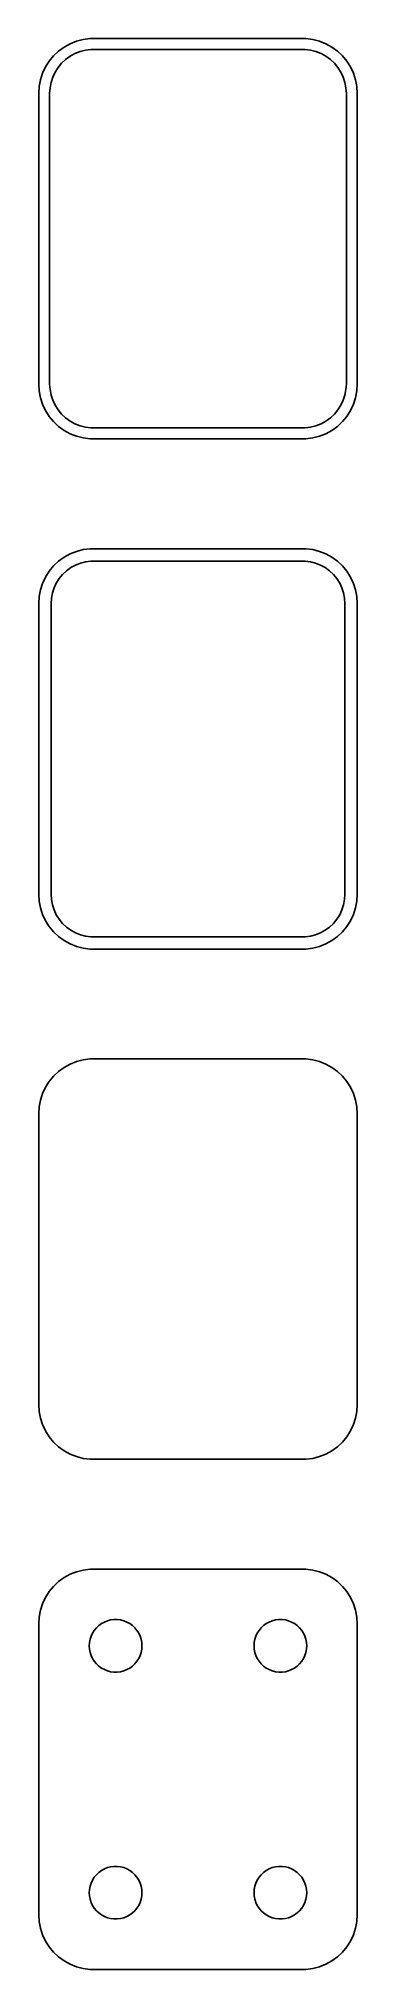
# Model space of a CAD drawing. Header units: metres. Extents: x -14 to 14, y 121 to 297.
import ezdxf

# ---------------------------------------------------------------- set-up
doc = ezdxf.new("R2010")
doc.units = ezdxf.units.M

msp = doc.modelspace()

# ---------------------------------------------------------------- linework, layer by layer
for p, q in [((-13.1448, 295.673), (-13.5451, 295.189)), ((-12.6871, 296.103), (-13.1448, 295.673)), ((-12.1791, 296.472), (-12.6871, 296.103)), ((-11.6289, 296.774), (-12.1791, 296.472)), ((-11.6433, 295.627), (-11.2031, 295.869)), ((-11.0451, 297.005), (-11.6289, 296.774)), ((-11.2031, 295.869), (-10.7361, 296.054)), ((-10.4369, 297.161), (-11.0451, 297.005)), ((-10.7361, 296.054), (-10.2495, 296.179)), ((-9.81395, 297.24), (-10.4369, 297.161)), ((-10.2495, 296.179), (-9.75116, 296.242)), ((9.81395, 297.24), (-9.81395, 297.24)), ((-9.75116, 296.242), (9.75116, 296.242)), ((9.75116, 296.242), (10.2495, 296.179)), ((10.4369, 297.161), (9.81395, 297.24)), ((10.2495, 296.179), (10.7361, 296.054)), ((11.0451, 297.005), (10.4369, 297.161)), ((10.7361, 296.054), (11.2031, 295.869)), ((11.6289, 296.774), (11.0451, 297.005)), ((11.2031, 295.869), (11.6433, 295.627)), ((12.1791, 296.472), (11.6289, 296.774)), ((12.6871, 296.103), (12.1791, 296.472)), ((13.1448, 295.673), (12.6871, 296.103)), ((13.5451, 295.189), (13.1448, 295.673)), ((-14.1489, 294.091), (-14.3429, 293.493)), ((-13.8815, 294.659), (-14.1489, 294.091)), ((-13.5451, 295.189), (-13.8815, 294.659)), ((-13.2191, 293.722), (-13.0052, 294.177)), ((-13.0052, 294.177), (-12.7361, 294.601)), ((-12.7361, 294.601), (-12.4159, 294.988)), ((-12.4159, 294.988), (-12.0497, 295.332)), ((-12.0497, 295.332), (-11.6433, 295.627)), ((11.6433, 295.627), (12.0497, 295.332)), ((12.0497, 295.332), (12.4159, 294.988)), ((12.4159, 294.988), (12.7361, 294.601)), ((12.7361, 294.601), (13.0052, 294.177)), ((13.0052, 294.177), (13.2191, 293.722)), ((13.8815, 294.659), (13.5451, 295.189)), ((14.1489, 294.091), (13.8815, 294.659)), ((14.3429, 293.493), (14.1489, 294.091)), ((-14.4606, 292.877), (-14.5, 292.25)), ((-14.5, 292.25), (-14.5, 265.75)), ((-14.3429, 293.493), (-14.4606, 292.877)), ((-13.5, 292.25), (-13.4684, 292.751)), ((-13.5, 265.75), (-13.5, 292.25)), ((-13.4684, 292.751), (-13.3743, 293.245)), ((-13.3743, 293.245), (-13.2191, 293.722)), ((13.2191, 293.722), (13.3743, 293.245)), ((13.3743, 293.245), (13.4684, 292.751)), ((13.4684, 292.751), (13.5, 292.25)), ((13.5, 292.25), (13.5, 265.75)), ((14.4606, 292.877), (14.3429, 293.493)), ((14.5, 292.25), (14.4606, 292.877)), ((14.5, 265.75), (14.5, 292.25)), ((-14.5, 265.75), (-14.4606, 265.123)), ((-13.4684, 265.249), (-13.5, 265.75)), ((13.5, 265.75), (13.4684, 265.249)), ((14.4606, 265.123), (14.5, 265.75)), ((-14.4606, 265.123), (-14.3429, 264.507)), ((-14.3429, 264.507), (-14.1489, 263.909)), ((-13.3743, 264.755), (-13.4684, 265.249)), ((-13.2191, 264.278), (-13.3743, 264.755)), ((-13.0052, 263.823), (-13.2191, 264.278)), ((13.2191, 264.278), (13.0052, 263.823)), ((13.3743, 264.755), (13.2191, 264.278)), ((13.4684, 265.249), (13.3743, 264.755)), ((14.1489, 263.909), (14.3429, 264.507)), ((14.3429, 264.507), (14.4606, 265.123)), ((-14.1489, 263.909), (-13.8815, 263.341)), ((-13.8815, 263.341), (-13.5451, 262.811)), ((-13.5451, 262.811), (-13.1448, 262.327)), ((-13.1448, 262.327), (-12.6871, 261.897)), ((-12.7361, 263.399), (-13.0052, 263.823)), ((-12.4159, 263.012), (-12.7361, 263.399)), ((-12.0497, 262.668), (-12.4159, 263.012)), ((-11.6433, 262.373), (-12.0497, 262.668)), ((-11.2031, 262.131), (-11.6433, 262.373)), ((11.6433, 262.373), (11.2031, 262.131)), ((12.0497, 262.668), (11.6433, 262.373)), ((12.4159, 263.012), (12.0497, 262.668)), ((12.7361, 263.399), (12.4159, 263.012)), ((12.6871, 261.897), (13.1448, 262.327)), ((13.0052, 263.823), (12.7361, 263.399)), ((13.1448, 262.327), (13.5451, 262.811)), ((13.5451, 262.811), (13.8815, 263.341)), ((13.8815, 263.341), (14.1489, 263.909)), ((-12.6871, 261.897), (-12.1791, 261.528)), ((-12.1791, 261.528), (-11.6289, 261.226)), ((-11.6289, 261.226), (-11.0451, 260.995)), ((-10.7361, 261.946), (-11.2031, 262.131)), ((-11.0451, 260.995), (-10.4369, 260.839)), ((-10.2495, 261.821), (-10.7361, 261.946)), ((-10.4369, 260.839), (-9.81395, 260.76)), ((-9.75116, 261.758), (-10.2495, 261.821)), ((-9.81395, 260.76), (9.81395, 260.76)), ((9.75116, 261.758), (-9.75116, 261.758)), ((10.2495, 261.821), (9.75116, 261.758)), ((9.81395, 260.76), (10.4369, 260.839)), ((10.7361, 261.946), (10.2495, 261.821)), ((10.4369, 260.839), (11.0451, 260.995)), ((11.2031, 262.131), (10.7361, 261.946)), ((11.0451, 260.995), (11.6289, 261.226)), ((11.6289, 261.226), (12.1791, 261.528)), ((12.1791, 261.528), (12.6871, 261.897)), ((-12.1791, 249.972), (-12.6871, 249.603)), ((-11.6289, 250.274), (-12.1791, 249.972)), ((-11.0451, 250.505), (-11.6289, 250.274)), ((-10.4369, 250.661), (-11.0451, 250.505)), ((-9.81395, 250.74), (-10.4369, 250.661)), ((9.81395, 250.74), (-9.81395, 250.74)), ((10.4369, 250.661), (9.81395, 250.74)), ((11.0451, 250.505), (10.4369, 250.661)), ((11.6289, 250.274), (11.0451, 250.505)), ((12.1791, 249.972), (11.6289, 250.274)), ((12.6871, 249.603), (12.1791, 249.972)), ((-13.8815, 248.159), (-14.1489, 247.591)), ((-13.5451, 248.689), (-13.8815, 248.159)), ((-13.1448, 249.173), (-13.5451, 248.689)), ((-12.6871, 249.603), (-13.1448, 249.173)), ((-12.633, 248.026), (-12.323, 248.401)), ((-12.323, 248.401), (-11.9685, 248.734)), ((-11.9685, 248.734), (-11.5751, 249.02)), ((-11.5751, 249.02), (-11.1489, 249.254)), ((-11.1489, 249.254), (-10.6967, 249.433)), ((-10.6967, 249.433), (-10.2256, 249.554)), ((-10.2256, 249.554), (-9.74316, 249.615)), ((-9.74316, 249.615), (9.74316, 249.615)), ((9.74316, 249.615), (10.2256, 249.554)), ((10.2256, 249.554), (10.6967, 249.433)), ((10.6967, 249.433), (11.1489, 249.254)), ((11.1489, 249.254), (11.5751, 249.02)), ((11.5751, 249.02), (11.9685, 248.734)), ((11.9685, 248.734), (12.323, 248.401)), ((12.323, 248.401), (12.633, 248.026)), ((13.1448, 249.173), (12.6871, 249.603)), ((13.5451, 248.689), (13.1448, 249.173)), ((13.8815, 248.159), (13.5451, 248.689)), ((14.1489, 247.591), (13.8815, 248.159)), ((-14.4606, 246.377), (-14.5, 245.75)), ((-14.3429, 246.993), (-14.4606, 246.377)), ((-14.1489, 247.591), (-14.3429, 246.993)), ((-13.3421, 246.235), (-13.251, 246.713)), ((-13.251, 246.713), (-13.1007, 247.176)), ((-13.1007, 247.176), (-12.8936, 247.616)), ((-12.8936, 247.616), (-12.633, 248.026)), ((12.633, 248.026), (12.8936, 247.616)), ((12.8936, 247.616), (13.1007, 247.176)), ((13.1007, 247.176), (13.251, 246.713)), ((13.251, 246.713), (13.3421, 246.235)), ((14.3429, 246.993), (14.1489, 247.591)), ((14.4606, 246.377), (14.3429, 246.993)), ((14.5, 245.75), (14.4606, 246.377)), ((-14.5, 245.75), (-14.5, 219.25)), ((-13.3726, 245.75), (-13.3421, 246.235)), ((-13.3726, 219.25), (-13.3726, 245.75)), ((13.3421, 246.235), (13.3726, 245.75)), ((13.3726, 245.75), (13.3726, 219.25)), ((14.5, 219.25), (14.5, 245.75)), ((-14.5, 219.25), (-14.4606, 218.623)), ((-14.4606, 218.623), (-14.3429, 218.007)), ((-13.3421, 218.765), (-13.3726, 219.25)), ((-13.251, 218.287), (-13.3421, 218.765)), ((-13.1007, 217.824), (-13.251, 218.287)), ((13.251, 218.287), (13.1007, 217.824)), ((13.3421, 218.765), (13.251, 218.287)), ((13.3726, 219.25), (13.3421, 218.765)), ((14.3429, 218.007), (14.4606, 218.623)), ((14.4606, 218.623), (14.5, 219.25)), ((-14.3429, 218.007), (-14.1489, 217.409)), ((-14.1489, 217.409), (-13.8815, 216.841)), ((-13.8815, 216.841), (-13.5451, 216.311)), ((-12.8936, 217.384), (-13.1007, 217.824)), ((-12.633, 216.974), (-12.8936, 217.384)), ((-12.323, 216.599), (-12.633, 216.974)), ((-11.9685, 216.266), (-12.323, 216.599)), ((12.323, 216.599), (11.9685, 216.266)), ((12.633, 216.974), (12.323, 216.599)), ((12.8936, 217.384), (12.633, 216.974)), ((13.1007, 217.824), (12.8936, 217.384)), ((13.5451, 216.311), (13.8815, 216.841)), ((13.8815, 216.841), (14.1489, 217.409)), ((14.1489, 217.409), (14.3429, 218.007)), ((-13.5451, 216.311), (-13.1448, 215.827)), ((-13.1448, 215.827), (-12.6871, 215.397)), ((-12.6871, 215.397), (-12.1791, 215.028)), ((-12.1791, 215.028), (-11.6289, 214.726)), ((-11.5751, 215.98), (-11.9685, 216.266)), ((-11.6289, 214.726), (-11.0451, 214.495)), ((-11.1489, 215.746), (-11.5751, 215.98)), ((-10.6967, 215.567), (-11.1489, 215.746)), ((-10.2256, 215.446), (-10.6967, 215.567)), ((-9.74316, 215.385), (-10.2256, 215.446)), ((9.74316, 215.385), (-9.74316, 215.385)), ((10.2256, 215.446), (9.74316, 215.385)), ((10.6967, 215.567), (10.2256, 215.446)), ((11.1489, 215.746), (10.6967, 215.567)), ((11.0451, 214.495), (11.6289, 214.726)), ((11.5751, 215.98), (11.1489, 215.746)), ((11.9685, 216.266), (11.5751, 215.98)), ((11.6289, 214.726), (12.1791, 215.028)), ((12.1791, 215.028), (12.6871, 215.397)), ((12.6871, 215.397), (13.1448, 215.827)), ((13.1448, 215.827), (13.5451, 216.311)), ((-11.0451, 214.495), (-10.4369, 214.339)), ((-10.4369, 214.339), (-9.81395, 214.26)), ((-9.81395, 214.26), (9.81395, 214.26)), ((9.81395, 214.26), (10.4369, 214.339)), ((10.4369, 214.339), (11.0451, 214.495)), ((-10.4369, 204.161), (-11.0451, 204.005)), ((-9.81395, 204.24), (-10.4369, 204.161)), ((9.81395, 204.24), (-9.81395, 204.24)), ((10.4369, 204.161), (9.81395, 204.24)), ((11.0451, 204.005), (10.4369, 204.161)), ((-13.1448, 202.673), (-13.5451, 202.189)), ((-12.6871, 203.103), (-13.1448, 202.673)), ((-12.1791, 203.472), (-12.6871, 203.103)), ((-11.6289, 203.774), (-12.1791, 203.472)), ((-11.0451, 204.005), (-11.6289, 203.774)), ((11.6289, 203.774), (11.0451, 204.005)), ((12.1791, 203.472), (11.6289, 203.774)), ((12.6871, 203.103), (12.1791, 203.472)), ((13.1448, 202.673), (12.6871, 203.103)), ((13.5451, 202.189), (13.1448, 202.673)), ((-14.1489, 201.091), (-14.3429, 200.493)), ((-13.8815, 201.659), (-14.1489, 201.091)), ((-13.5451, 202.189), (-13.8815, 201.659)), ((13.8815, 201.659), (13.5451, 202.189)), ((14.1489, 201.091), (13.8815, 201.659)), ((14.3429, 200.493), (14.1489, 201.091)), ((-14.4606, 199.877), (-14.5, 199.25)), ((-14.5, 199.25), (-14.5, 172.75)), ((-14.3429, 200.493), (-14.4606, 199.877)), ((14.4606, 199.877), (14.3429, 200.493)), ((14.5, 199.25), (14.4606, 199.877)), ((14.5, 172.75), (14.5, 199.25)), ((-14.5, 172.75), (-14.4606, 172.123)), ((14.4606, 172.123), (14.5, 172.75)), ((-14.4606, 172.123), (-14.3429, 171.507)), ((-14.3429, 171.507), (-14.1489, 170.909)), ((-14.1489, 170.909), (-13.8815, 170.341)), ((13.8815, 170.341), (14.1489, 170.909)), ((14.1489, 170.909), (14.3429, 171.507)), ((14.3429, 171.507), (14.4606, 172.123)), ((-13.8815, 170.341), (-13.5451, 169.811)), ((-13.5451, 169.811), (-13.1448, 169.327)), ((-13.1448, 169.327), (-12.6871, 168.897)), ((12.6871, 168.897), (13.1448, 169.327)), ((13.1448, 169.327), (13.5451, 169.811)), ((13.5451, 169.811), (13.8815, 170.341)), ((-12.6871, 168.897), (-12.1791, 168.528)), ((-12.1791, 168.528), (-11.6289, 168.226)), ((-11.6289, 168.226), (-11.0451, 167.995)), ((-11.0451, 167.995), (-10.4369, 167.839)), ((-10.4369, 167.839), (-9.81395, 167.76)), ((-9.81395, 167.76), (9.81395, 167.76)), ((9.81395, 167.76), (10.4369, 167.839)), ((10.4369, 167.839), (11.0451, 167.995)), ((11.0451, 167.995), (11.6289, 168.226)), ((11.6289, 168.226), (12.1791, 168.528)), ((12.1791, 168.528), (12.6871, 168.897)), ((-12.1791, 156.972), (-12.6871, 156.603)), ((-11.6289, 157.274), (-12.1791, 156.972)), ((-11.0451, 157.505), (-11.6289, 157.274)), ((-10.4369, 157.661), (-11.0451, 157.505)), ((-9.81395, 157.74), (-10.4369, 157.661)), ((9.81395, 157.74), (-9.81395, 157.74)), ((10.4369, 157.661), (9.81395, 157.74)), ((11.0451, 157.505), (10.4369, 157.661)), ((11.6289, 157.274), (11.0451, 157.505)), ((12.1791, 156.972), (11.6289, 157.274)), ((12.6871, 156.603), (12.1791, 156.972)), ((-13.8815, 155.159), (-14.1489, 154.591)), ((-13.5451, 155.689), (-13.8815, 155.159)), ((-13.1448, 156.173), (-13.5451, 155.689)), ((-12.6871, 156.603), (-13.1448, 156.173)), ((13.1448, 156.173), (12.6871, 156.603)), ((13.5451, 155.689), (13.1448, 156.173)), ((13.8815, 155.159), (13.5451, 155.689)), ((14.1489, 154.591), (13.8815, 155.159)), ((-14.4606, 153.377), (-14.5, 152.75)), ((-14.3429, 153.993), (-14.4606, 153.377)), ((-14.1489, 154.591), (-14.3429, 153.993)), ((-8.24164, 153.033), (-7.94971, 153.107)), ((-7.94971, 153.107), (-7.6507, 153.145)), ((-7.6507, 153.145), (-7.34929, 153.145)), ((-7.34929, 153.145), (-7.05028, 153.107)), ((-7.05028, 153.107), (-6.75835, 153.033)), ((6.75835, 153.033), (7.05028, 153.107)), ((7.05028, 153.107), (7.34929, 153.145)), ((7.34929, 153.145), (7.6507, 153.145)), ((7.6507, 153.145), (7.94971, 153.107)), ((7.94971, 153.107), (8.24164, 153.033)), ((14.3429, 153.993), (14.1489, 154.591)), ((14.4606, 153.377), (14.3429, 153.993)), ((14.5, 152.75), (14.4606, 153.377)), ((-14.5, 152.75), (-14.5, 126.25)), ((-9.88107, 151.051), (-9.82458, 151.347)), ((-9.82458, 151.347), (-9.73146, 151.633)), ((-9.73146, 151.633), (-9.60313, 151.906)), ((-9.60313, 151.906), (-9.44164, 152.161)), ((-9.44164, 152.161), (-9.24951, 152.393)), ((-9.24951, 152.393), (-9.02982, 152.599)), ((-9.02982, 152.599), (-8.78598, 152.776)), ((-8.78598, 152.776), (-8.52187, 152.922)), ((-8.52187, 152.922), (-8.24164, 153.033)), ((-6.75835, 153.033), (-6.47812, 152.922)), ((-6.47812, 152.922), (-6.214, 152.776)), ((-6.214, 152.776), (-5.97017, 152.599)), ((-5.97017, 152.599), (-5.75047, 152.393)), ((-5.75047, 152.393), (-5.55835, 152.161)), ((-5.55835, 152.161), (-5.39685, 151.906)), ((-5.39685, 151.906), (-5.26852, 151.633)), ((-5.26852, 151.633), (-5.1754, 151.347)), ((-5.1754, 151.347), (-5.11891, 151.051)), ((5.11891, 151.051), (5.1754, 151.347)), ((5.1754, 151.347), (5.26852, 151.633)), ((5.26852, 151.633), (5.39685, 151.906)), ((5.39685, 151.906), (5.55835, 152.161)), ((5.55835, 152.161), (5.75047, 152.393)), ((5.75047, 152.393), (5.97017, 152.599)), ((5.97017, 152.599), (6.214, 152.776)), ((6.214, 152.776), (6.47812, 152.922)), ((6.47812, 152.922), (6.75835, 153.033)), ((8.24164, 153.033), (8.52187, 152.922)), ((8.52187, 152.922), (8.78598, 152.776)), ((8.78598, 152.776), (9.02982, 152.599)), ((9.02982, 152.599), (9.24951, 152.393)), ((9.24951, 152.393), (9.44164, 152.161)), ((9.44164, 152.161), (9.60313, 151.906)), ((9.60313, 151.906), (9.73146, 151.633)), ((9.73146, 151.633), (9.82458, 151.347)), ((9.82458, 151.347), (9.88107, 151.051)), ((14.5, 126.25), (14.5, 152.75)), ((-9.89999, 150.75), (-9.88107, 151.051)), ((-9.88107, 150.449), (-9.89999, 150.75)), ((-9.82458, 150.153), (-9.88107, 150.449)), ((-9.73146, 149.867), (-9.82458, 150.153)), ((-9.60313, 149.594), (-9.73146, 149.867)), ((-9.44164, 149.339), (-9.60313, 149.594)), ((-5.39685, 149.594), (-5.55835, 149.339)), ((-5.26852, 149.867), (-5.39685, 149.594)), ((-5.1754, 150.153), (-5.26852, 149.867)), ((-5.11891, 150.449), (-5.1754, 150.153)), ((-5.11891, 151.051), (-5.09999, 150.75)), ((-5.09999, 150.75), (-5.11891, 150.449)), ((5.09999, 150.75), (5.11891, 151.051)), ((5.11891, 150.449), (5.09999, 150.75)), ((5.1754, 150.153), (5.11891, 150.449)), ((5.26852, 149.867), (5.1754, 150.153)), ((5.39685, 149.594), (5.26852, 149.867)), ((5.55835, 149.339), (5.39685, 149.594)), ((9.60313, 149.594), (9.44164, 149.339)), ((9.73146, 149.867), (9.60313, 149.594)), ((9.82458, 150.153), (9.73146, 149.867)), ((9.88107, 150.449), (9.82458, 150.153)), ((9.88107, 151.051), (9.89999, 150.75)), ((9.89999, 150.75), (9.88107, 150.449)), ((-9.24951, 149.107), (-9.44164, 149.339)), ((-9.02982, 148.901), (-9.24951, 149.107)), ((-8.78598, 148.724), (-9.02982, 148.901)), ((-8.52187, 148.578), (-8.78598, 148.724)), ((-8.24164, 148.467), (-8.52187, 148.578)), ((-7.94971, 148.393), (-8.24164, 148.467)), ((-7.6507, 148.355), (-7.94971, 148.393)), ((-7.34929, 148.355), (-7.6507, 148.355)), ((-7.05028, 148.393), (-7.34929, 148.355)), ((-6.75835, 148.467), (-7.05028, 148.393)), ((-6.47812, 148.578), (-6.75835, 148.467)), ((-6.214, 148.724), (-6.47812, 148.578)), ((-5.97017, 148.901), (-6.214, 148.724)), ((-5.75047, 149.107), (-5.97017, 148.901)), ((-5.55835, 149.339), (-5.75047, 149.107)), ((5.75047, 149.107), (5.55835, 149.339)), ((5.97017, 148.901), (5.75047, 149.107)), ((6.214, 148.724), (5.97017, 148.901)), ((6.47812, 148.578), (6.214, 148.724)), ((6.75835, 148.467), (6.47812, 148.578)), ((7.05028, 148.393), (6.75835, 148.467)), ((7.34929, 148.355), (7.05028, 148.393)), ((7.6507, 148.355), (7.34929, 148.355)), ((7.94971, 148.393), (7.6507, 148.355)), ((8.24164, 148.467), (7.94971, 148.393)), ((8.52187, 148.578), (8.24164, 148.467)), ((8.78598, 148.724), (8.52187, 148.578)), ((9.02982, 148.901), (8.78598, 148.724)), ((9.24951, 149.107), (9.02982, 148.901)), ((9.44164, 149.339), (9.24951, 149.107)), ((-9.02982, 130.099), (-8.78598, 130.276)), ((-8.78598, 130.276), (-8.52187, 130.422)), ((-8.52187, 130.422), (-8.24164, 130.533)), ((-8.24164, 130.533), (-7.94971, 130.607)), ((-7.94971, 130.607), (-7.6507, 130.645)), ((-7.6507, 130.645), (-7.34929, 130.645)), ((-7.34929, 130.645), (-7.05028, 130.607)), ((-7.05028, 130.607), (-6.75835, 130.533)), ((-6.75835, 130.533), (-6.47812, 130.422)), ((-6.47812, 130.422), (-6.214, 130.276)), ((-6.214, 130.276), (-5.97017, 130.099)), ((5.97017, 130.099), (6.214, 130.276)), ((6.214, 130.276), (6.47812, 130.422)), ((6.47812, 130.422), (6.75835, 130.533)), ((6.75835, 130.533), (7.05028, 130.607)), ((7.05028, 130.607), (7.34929, 130.645)), ((7.34929, 130.645), (7.6507, 130.645)), ((7.6507, 130.645), (7.94971, 130.607)), ((7.94971, 130.607), (8.24164, 130.533)), ((8.24164, 130.533), (8.52187, 130.422)), ((8.52187, 130.422), (8.78598, 130.276)), ((8.78598, 130.276), (9.02982, 130.099)), ((-9.89999, 128.25), (-9.88107, 128.551)), ((-9.88107, 128.551), (-9.82458, 128.847)), ((-9.82458, 128.847), (-9.73146, 129.133)), ((-9.73146, 129.133), (-9.60313, 129.406)), ((-9.60313, 129.406), (-9.44164, 129.661)), ((-9.44164, 129.661), (-9.24951, 129.893)), ((-9.24951, 129.893), (-9.02982, 130.099)), ((-5.97017, 130.099), (-5.75047, 129.893)), ((-5.75047, 129.893), (-5.55835, 129.661)), ((-5.55835, 129.661), (-5.39685, 129.406)), ((-5.39685, 129.406), (-5.26852, 129.133)), ((-5.26852, 129.133), (-5.1754, 128.847)), ((-5.1754, 128.847), (-5.11891, 128.551)), ((-5.11891, 128.551), (-5.09999, 128.25)), ((5.09999, 128.25), (5.11891, 128.551)), ((5.11891, 128.551), (5.1754, 128.847)), ((5.1754, 128.847), (5.26852, 129.133)), ((5.26852, 129.133), (5.39685, 129.406)), ((5.39685, 129.406), (5.55835, 129.661)), ((5.55835, 129.661), (5.75047, 129.893)), ((5.75047, 129.893), (5.97017, 130.099)), ((9.02982, 130.099), (9.24951, 129.893)), ((9.24951, 129.893), (9.44164, 129.661)), ((9.44164, 129.661), (9.60313, 129.406)), ((9.60313, 129.406), (9.73146, 129.133)), ((9.73146, 129.133), (9.82458, 128.847)), ((9.82458, 128.847), (9.88107, 128.551)), ((9.88107, 128.551), (9.89999, 128.25)), ((-9.88107, 127.949), (-9.89999, 128.25)), ((-9.82458, 127.653), (-9.88107, 127.949)), ((-9.73146, 127.367), (-9.82458, 127.653)), ((-9.60313, 127.094), (-9.73146, 127.367)), ((-9.44164, 126.839), (-9.60313, 127.094)), ((-9.24951, 126.607), (-9.44164, 126.839)), ((-5.55835, 126.839), (-5.75047, 126.607)), ((-5.39685, 127.094), (-5.55835, 126.839)), ((-5.26852, 127.367), (-5.39685, 127.094)), ((-5.1754, 127.653), (-5.26852, 127.367)), ((-5.11891, 127.949), (-5.1754, 127.653)), ((-5.09999, 128.25), (-5.11891, 127.949)), ((5.11891, 127.949), (5.09999, 128.25)), ((5.1754, 127.653), (5.11891, 127.949)), ((5.26852, 127.367), (5.1754, 127.653)), ((5.39685, 127.094), (5.26852, 127.367)), ((5.55835, 126.839), (5.39685, 127.094)), ((5.75047, 126.607), (5.55835, 126.839)), ((9.44164, 126.839), (9.24951, 126.607)), ((9.60313, 127.094), (9.44164, 126.839)), ((9.73146, 127.367), (9.60313, 127.094)), ((9.82458, 127.653), (9.73146, 127.367)), ((9.88107, 127.949), (9.82458, 127.653)), ((9.89999, 128.25), (9.88107, 127.949)), ((-14.5, 126.25), (-14.4606, 125.623)), ((-14.4606, 125.623), (-14.3429, 125.007)), ((-14.3429, 125.007), (-14.1489, 124.409)), ((-9.02982, 126.401), (-9.24951, 126.607)), ((-8.78598, 126.224), (-9.02982, 126.401)), ((-8.52187, 126.078), (-8.78598, 126.224)), ((-8.24164, 125.967), (-8.52187, 126.078)), ((-7.94971, 125.893), (-8.24164, 125.967)), ((-7.6507, 125.855), (-7.94971, 125.893)), ((-7.34929, 125.855), (-7.6507, 125.855)), ((-7.05028, 125.893), (-7.34929, 125.855)), ((-6.75835, 125.967), (-7.05028, 125.893)), ((-6.47812, 126.078), (-6.75835, 125.967)), ((-6.214, 126.224), (-6.47812, 126.078)), ((-5.97017, 126.401), (-6.214, 126.224)), ((-5.75047, 126.607), (-5.97017, 126.401)), ((5.97017, 126.401), (5.75047, 126.607)), ((6.214, 126.224), (5.97017, 126.401)), ((6.47812, 126.078), (6.214, 126.224)), ((6.75835, 125.967), (6.47812, 126.078)), ((7.05028, 125.893), (6.75835, 125.967)), ((7.34929, 125.855), (7.05028, 125.893)), ((7.6507, 125.855), (7.34929, 125.855)), ((7.94971, 125.893), (7.6507, 125.855)), ((8.24164, 125.967), (7.94971, 125.893)), ((8.52187, 126.078), (8.24164, 125.967)), ((8.78598, 126.224), (8.52187, 126.078)), ((9.02982, 126.401), (8.78598, 126.224)), ((9.24951, 126.607), (9.02982, 126.401)), ((14.1489, 124.409), (14.3429, 125.007)), ((14.3429, 125.007), (14.4606, 125.623)), ((14.4606, 125.623), (14.5, 126.25)), ((-14.1489, 124.409), (-13.8815, 123.841)), ((-13.8815, 123.841), (-13.5451, 123.311)), ((-13.5451, 123.311), (-13.1448, 122.827)), ((13.1448, 122.827), (13.5451, 123.311)), ((13.5451, 123.311), (13.8815, 123.841)), ((13.8815, 123.841), (14.1489, 124.409)), ((-13.1448, 122.827), (-12.6871, 122.397)), ((-12.6871, 122.397), (-12.1791, 122.028)), ((-12.1791, 122.028), (-11.6289, 121.726)), ((-11.6289, 121.726), (-11.0451, 121.495)), ((-11.0451, 121.495), (-10.4369, 121.339)), ((10.4369, 121.339), (11.0451, 121.495)), ((11.0451, 121.495), (11.6289, 121.726)), ((11.6289, 121.726), (12.1791, 122.028)), ((12.1791, 122.028), (12.6871, 122.397)), ((12.6871, 122.397), (13.1448, 122.827)), ((-10.4369, 121.339), (-9.81395, 121.26)), ((-9.81395, 121.26), (9.81395, 121.26)), ((9.81395, 121.26), (10.4369, 121.339))]:
    msp.add_line(p, q)

doc.saveas('drawing.dxf')
